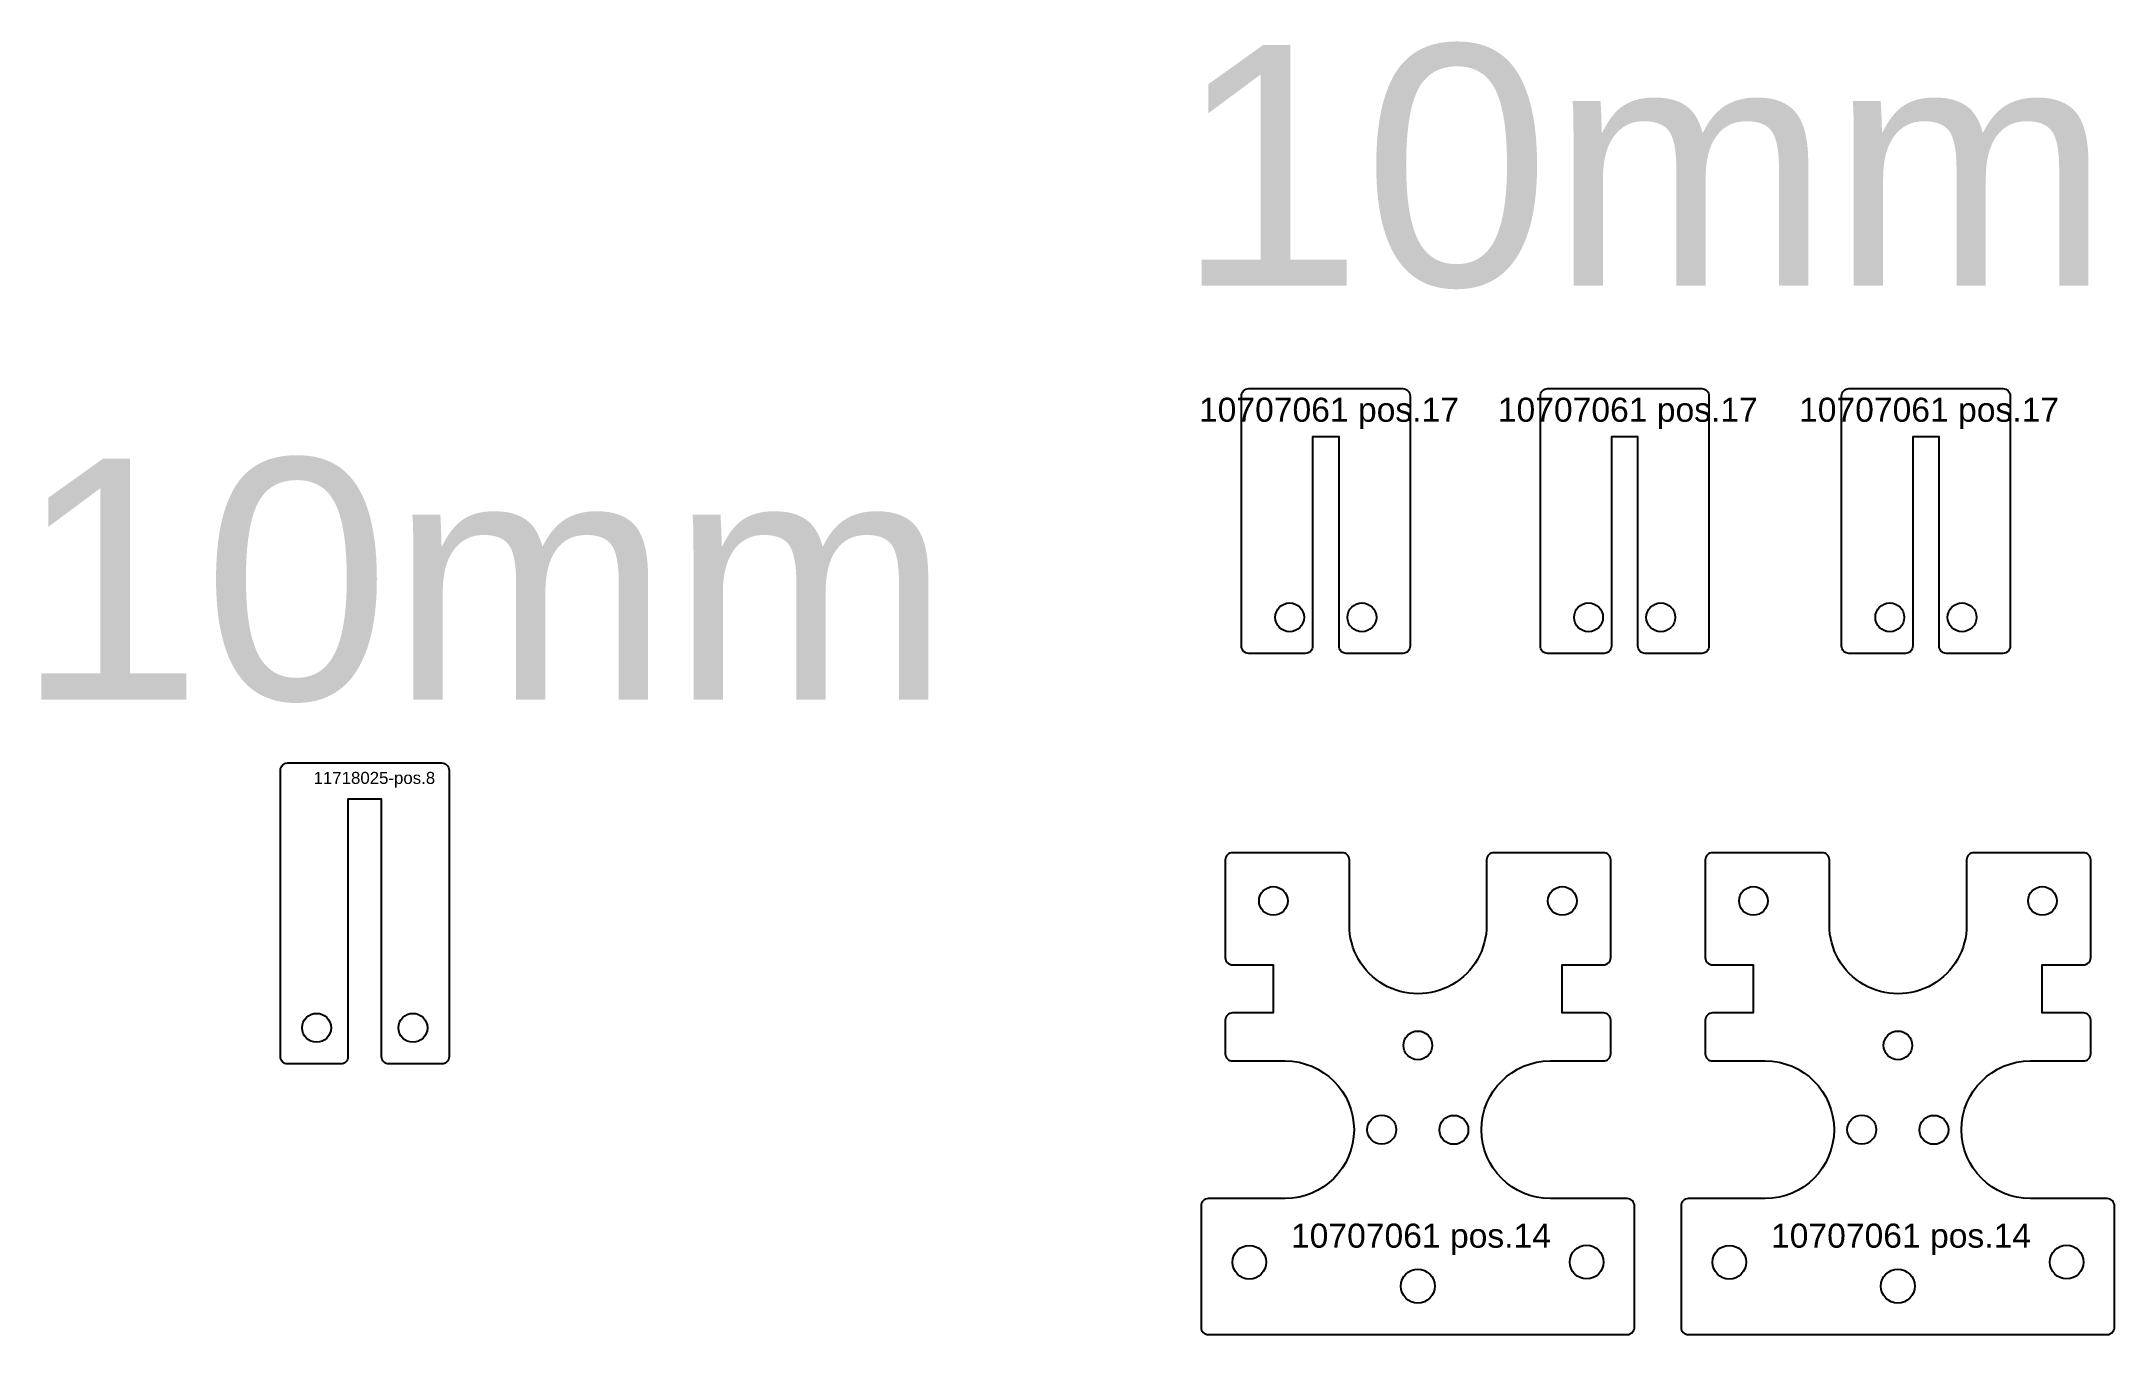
# Model space of a CAD drawing. Header units: millimetres. Extents: x 615 to 1476, y 195 to 732.
import ezdxf

# ---------------------------------------------------------------- set-up
doc = ezdxf.new("R2010")
doc.units = ezdxf.units.MM
for name, color, linetype in [('10707061', 7, 'Continuous'), ('Des.11718025', 7, 'Continuous'), ('Texto', 3, 'Continuous')]:
    doc.layers.add(name, color=color, linetype=linetype)
doc.styles.get("Standard").update_dxf_attribs({"font": 'arial.ttf'})

msp = doc.modelspace()

# ---------------------------------------------------------------- linework, layer by layer
at = {"layer": '10707061', "color": 30}
for points in [[(1183.77, 480.46, -0.414214), (1180.77, 477.46), (1157.27, 477.46, -0.414214), (1154.27, 480.46), (1154.27, 567.46), (1143.27, 567.46), (1143.27, 480.46, -0.414214), (1140.27, 477.46), (1116.77, 477.46, -0.414214), (1113.77, 480.46), (1113.77, 584.46, -0.414214), (1116.77, 587.46), (1180.77, 587.46, -0.414214), (1183.77, 584.46)], [(1307.87, 480.46, -0.414214), (1304.87, 477.46), (1281.37, 477.46, -0.414214), (1278.37, 480.46), (1278.37, 567.46), (1267.37, 567.46), (1267.37, 480.46, -0.414214), (1264.37, 477.46), (1240.87, 477.46, -0.414214), (1237.87, 480.46), (1237.87, 584.46, -0.414214), (1240.87, 587.46), (1304.87, 587.46, -0.414214), (1307.87, 584.46)], [(1432.98, 480.46, -0.414214), (1429.98, 477.46), (1406.48, 477.46, -0.414214), (1403.48, 480.46), (1403.48, 567.46), (1392.48, 567.46), (1392.48, 480.46, -0.414214), (1389.48, 477.46), (1365.98, 477.46, -0.414214), (1362.98, 480.46), (1362.98, 584.46, -0.414214), (1365.98, 587.46), (1429.98, 587.46, -0.414214), (1432.98, 584.46)]]:
    msp.add_lwpolyline(points, format="xyb", close=True, dxfattribs=at)
at = {"layer": '10707061', "color": 30, "lineweight": 25}
for points in [[(1131.9, 251.06), (1099.96, 251.06, 0.414214), (1096.96, 248.06), (1096.96, 197.59, 0.414214), (1099.96, 194.59), (1273.96, 194.59, 0.414214), (1276.96, 197.59), (1276.96, 248.06, 0.414214), (1273.96, 251.06), (1242.02, 251.06, -1), (1242.02, 308.23), (1264.08, 308.23, 0.414214), (1267.08, 311.23), (1267.08, 325.17, 0.414214), (1264.08, 328.17), (1246.96, 328.17), (1246.96, 348.12), (1264.08, 348.12, 0.414214), (1267.08, 351.12), (1267.08, 391.7, 0.414214), (1264.08, 394.7), (1218.55, 394.7, 0.414214), (1215.55, 391.7), (1215.55, 364.7, -1.003101), (1158.55, 364.7), (1158.55, 391.7, 0.414214), (1155.55, 394.7), (1110.02, 394.7, 0.414214), (1107.02, 391.7), (1107.02, 351.12, 0.414214), (1110.02, 348.12), (1126.96, 348.12), (1126.96, 328.17), (1110.02, 328.17, 0.414214), (1107.02, 325.17), (1107.02, 311.23, 0.414214), (1110.02, 308.23), (1131.9, 308.23, -1)], [(1331.25, 251.06), (1299.31, 251.06, 0.414214), (1296.31, 248.06), (1296.31, 197.59, 0.414214), (1299.31, 194.59), (1473.31, 194.59, 0.414214), (1476.31, 197.59), (1476.31, 248.06, 0.414214), (1473.31, 251.06), (1441.37, 251.06, -1), (1441.37, 308.23), (1463.43, 308.23, 0.414214), (1466.43, 311.23), (1466.43, 325.17, 0.414214), (1463.43, 328.17), (1446.31, 328.17), (1446.31, 348.12), (1463.43, 348.12, 0.414214), (1466.43, 351.12), (1466.43, 391.7, 0.414214), (1463.43, 394.7), (1417.9, 394.7, 0.414214), (1414.9, 391.7), (1414.9, 364.7, -1.003101), (1357.9, 364.7), (1357.9, 391.7, 0.414214), (1354.9, 394.7), (1309.37, 394.7, 0.414214), (1306.37, 391.7), (1306.37, 351.12, 0.414214), (1309.37, 348.12), (1326.31, 348.12), (1326.31, 328.17), (1309.37, 328.17, 0.414214), (1306.37, 325.17), (1306.37, 311.23, 0.414214), (1309.37, 308.23), (1331.25, 308.23, -1)]]:
    msp.add_lwpolyline(points, format="xyb", close=True, dxfattribs=at)
at = {"layer": '10707061', "color": 30}
for centre in [(1133.77, 492.46), (1163.77, 492.46), (1257.87, 492.46), (1287.87, 492.46), (1382.98, 492.46), (1412.98, 492.46)]:
    msp.add_circle(centre, 6, dxfattribs=at)
at = {"layer": '10707061', "color": 30, "lineweight": 25}
for centre, radius in [((1127, 374.69), 5.96), ((1247, 374.69), 5.96), ((1326.35, 374.69), 5.96), ((1446.35, 374.69), 5.96), ((1187, 314.69), 5.96), ((1386.35, 314.69), 5.96), ((1171.98, 279.67), 6.02), ((1201.95, 279.61), 6.01), ((1371.32, 279.67), 6.02), ((1401.3, 279.61), 6.01), ((1117.01, 224.63), 6.99), ((1257.08, 224.68), 7), ((1316.36, 224.63), 6.99), ((1456.43, 224.68), 7), ((1186.97, 214.69), 7.05), ((1386.32, 214.69), 7.05)]:
    msp.add_circle(centre, radius, dxfattribs=at)
at = {"layer": 'Des.11718025', "color": 30}
msp.add_lwpolyline([(714.68, 309.99), (714.68, 428.99, -0.414214), (717.68, 431.99), (781.68, 431.99, -0.414214), (784.68, 428.99), (784.68, 309.99, -0.414214), (781.68, 306.99), (759.68, 306.99, -0.414214), (756.68, 309.99), (756.68, 416.99), (742.68, 416.99), (742.68, 309.99, -0.414214), (739.68, 306.99), (717.68, 306.99, -0.414214)], format="xyb", close=True, dxfattribs=at)
for centre in [(729.68, 321.99), (769.68, 321.99)]:
    msp.add_circle(centre, 6, dxfattribs=at)

# ---------------------------------------------------------------- texts
at = {"color": 30, "char_height": 100, "attachment_point": 1}
for width, insert in [(115.5585, (1086.59, 730.15)), (268.7626, (604.79, 558.32))]:
    msp.add_mtext_dynamic_manual_height_columns('10mm', width=width, gutter_width=12.5, heights=[0], dxfattribs=dict(at, insert=insert))
at = {"layer": 'Texto', "color": 30, "attachment_point": 1}
for s, width, insert, char_height in [('10707061 pos.17', 119.3811, (1096.1, 583.69), 10), ('10707061 pos.17', 119.3811, (1220.2, 583.69), 10), ('10707061 pos.17', 119.3811, (1345.3, 583.69), 10), ('11718025-pos.8', 48.9893, (728.43, 428.28), 5), ('10707061 pos.14', 119.3811, (1134.31, 240.66), 10), ('10707061 pos.14', 119.3811, (1333.66, 240.66), 10)]:
    msp.add_mtext_dynamic_manual_height_columns(s, width=width, gutter_width=12.5, heights=[0], dxfattribs=dict(at, insert=insert, char_height=char_height))

doc.saveas('drawing.dxf')
